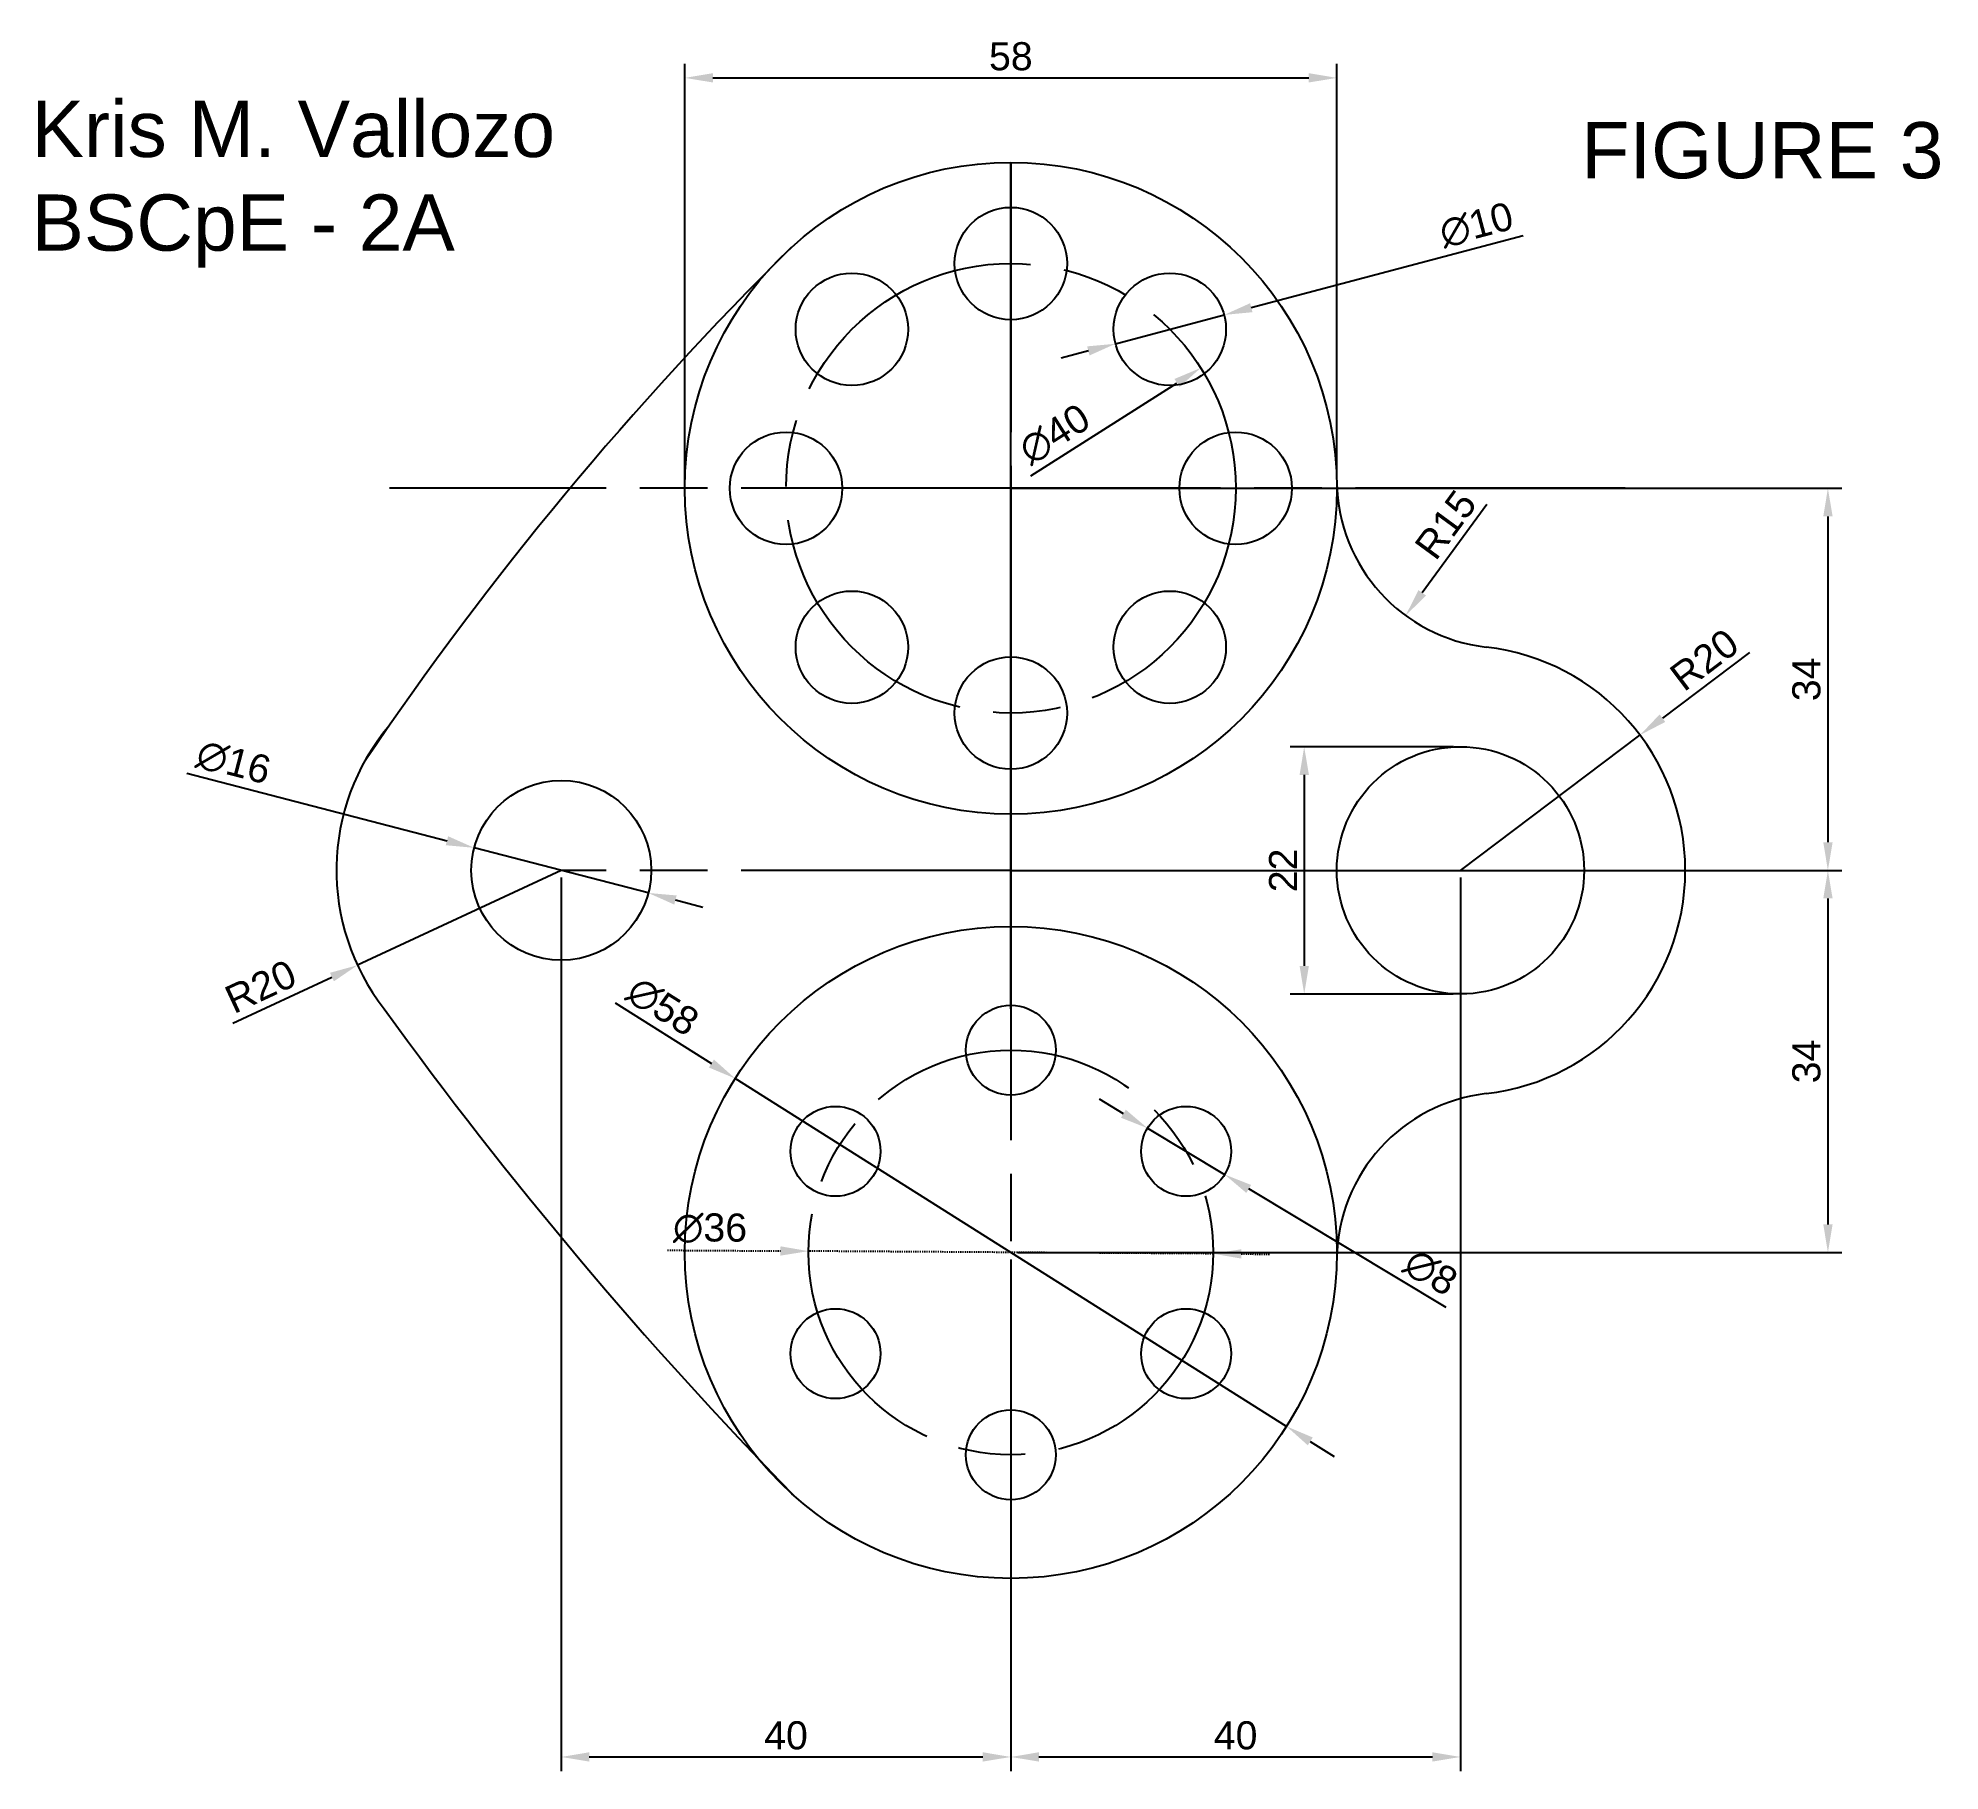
# Model space of a CAD drawing. Header units: millimetres. Extents: x 2490 to 2660, y 1333 to 1488.
import ezdxf

# ---------------------------------------------------------------- set-up
doc = ezdxf.new("R2010")
doc.units = ezdxf.units.MM
doc.linetypes.add('ACAD_ISO08W100', pattern=[36, 24, -3, 6, -3])
doc.styles.get("Standard").update_dxf_attribs({"font": 'arial.ttf'})
doc.dimstyles.new('ISO-25', dxfattribs={"dimtxt": 2.5, "dimasz": 2.5, "dimexe": 1.25, "dimexo": 0.625, "dimtad": 1, "dimtxsty": 'Standard', "dimcen": 2.5, "dimclrd": 254, "dimclre": 254, "dimclrt": 254, "dimadec": 0, "dimazin": 0, "dimtfac": 1, "dimtmove": 0, "dimatfit": 3, "dimfxl": 1, "dimarcsym": 0})

# ---------------------------------------------------------------- blocks, each defined once
blk = doc.blocks.new('*U1')
blk.add_circle((0, 0), 5)
blk = doc.blocks.new('*U2')
at = {"color": 0, "linetype": 'ByBlock', "lineweight": -2}
blk.add_blockref('*U1', (2576.91, 1467.52), dxfattribs=at)
for p, rotation in [((2562.77, 1461.67), 45.00000000000001), ((2591.05, 1461.67), 315), ((2556.91, 1447.52), 90), ((2596.91, 1447.52), 270), ((2562.77, 1433.38), 135), ((2591.05, 1433.38), 225), ((2576.91, 1427.52), 180)]:
    blk.add_blockref('*U1', p, dxfattribs=dict(at, rotation=rotation))
blk = doc.blocks.new('*D6')
at = {"color": 254, "lineweight": -2, "ltscale": 1e-05, "transparency": 16777216}
for p, q in [((2547.91, 1448.15), (2547.91, 1485.29)), ((2550.41, 1484.04), (2603.41, 1484.04)), ((2605.91, 1448.66), (2605.91, 1485.29))]:
    blk.add_line(p, q, dxfattribs=at)
at = {"color": 254, "ltscale": 1e-05, "transparency": 16777216}
for points in [[(2550.41, 1484.46), (2550.41, 1483.63), (2547.91, 1484.04)], [(2603.41, 1484.46), (2603.41, 1483.63), (2605.91, 1484.04)]]:
    blk.add_solid(points, dxfattribs=at)
at = {"layer": 'Defpoints', "color": 0, "ltscale": 1e-05, "transparency": 16777216}
for p in [(2605.91, 1484.04), (2547.91, 1447.52), (2605.91, 1448.03)]:
    blk.add_point(p, dxfattribs=at)
at = {"color": 254, "ltscale": 1e-05, "transparency": 16777216, "insert": (2576.91, 1485.95), "char_height": 2.5, "attachment_point": 5}
blk.add_mtext('58', dxfattribs=at)
blk = doc.blocks.new('*D7')
at = {"color": 254, "lineweight": -2, "ltscale": 1e-05, "transparency": 16777216}
for p, q in [((2622.48, 1470), (2598.3, 1463.59)), ((2586.22, 1460.38), (2595.89, 1462.95)), ((2583.81, 1459.74), (2581.39, 1459.1))]:
    blk.add_line(p, q, dxfattribs=at)
at = {"color": 254, "ltscale": 1e-05, "transparency": 16777216}
for points in [[(2598.2, 1463.99), (2598.41, 1463.19), (2595.89, 1462.95)], [(2583.7, 1460.15), (2583.91, 1459.34), (2586.22, 1460.38)]]:
    blk.add_solid(points, dxfattribs=at)
at = {"layer": 'Defpoints', "color": 0, "ltscale": 1e-05, "transparency": 16777216}
for p in [(2595.89, 1462.95), (2586.22, 1460.38)]:
    blk.add_point(p, dxfattribs=at)
at = {"color": 254, "ltscale": 1e-05, "transparency": 16777216, "insert": (2618.33, 1470.94), "char_height": 2.5, "attachment_point": 5, "rotation": 14.8523}
blk.add_mtext('∅10', dxfattribs=at)
blk = doc.blocks.new('*D8')
at = {"color": 254, "lineweight": -2, "ltscale": 1e-05, "transparency": 16777216}
blk.add_line((2578.68, 1448.64), (2591.69, 1456.89), dxfattribs=at)
at = {"color": 254, "ltscale": 1e-05, "transparency": 16777216}
blk.add_solid([(2591.47, 1457.25), (2591.92, 1456.54), (2593.8, 1458.23)], dxfattribs=at)
at = {"layer": 'Defpoints', "color": 0, "ltscale": 1e-05, "transparency": 16777216}
for p in [(2593.8, 1458.23), (2560.02, 1436.82)]:
    blk.add_point(p, dxfattribs=at)
at = {"color": 254, "ltscale": 1e-05, "transparency": 16777216, "insert": (2580.81, 1452.33), "char_height": 2.5, "attachment_point": 5, "rotation": 32.3729}
blk.add_mtext('∅40', dxfattribs=at)
blk = doc.blocks.new('*D9')
at = {"color": 254, "lineweight": -2, "ltscale": 1e-05, "transparency": 16777216}
for p, q in [((2541.7, 1401.75), (2550.27, 1396.34)), ((2601.44, 1364.05), (2552.39, 1395)), ((2603.55, 1362.71), (2605.67, 1361.38))]:
    blk.add_line(p, q, dxfattribs=at)
at = {"color": 254, "ltscale": 1e-05, "transparency": 16777216}
for points in [[(2550.5, 1396.69), (2550.05, 1395.98), (2552.39, 1395)], [(2603.77, 1363.06), (2603.33, 1362.36), (2601.44, 1364.05)]]:
    blk.add_solid(points, dxfattribs=at)
at = {"layer": 'Defpoints', "color": 0, "ltscale": 1e-05, "transparency": 16777216}
for p in [(2552.39, 1395), (2601.44, 1364.05)]:
    blk.add_point(p, dxfattribs=at)
at = {"color": 254, "ltscale": 1e-05, "transparency": 16777216, "insert": (2545.94, 1401.4), "char_height": 2.5, "attachment_point": 5, "rotation": 327.7443}
blk.add_mtext('∅58', dxfattribs=at)
blk = doc.blocks.new('*D10')
at = {"color": 254, "linetype": 'ACAD_ISO08W100', "lineweight": -2, "ltscale": 1e-05, "transparency": 16777216}
for p, q in [((2546.36, 1379.72), (2556.41, 1379.66)), ((2594.91, 1379.41), (2558.91, 1379.64)), ((2597.41, 1379.39), (2599.91, 1379.38))]:
    blk.add_line(p, q, dxfattribs=at)
at = {"color": 254, "linetype": 'ACAD_ISO08W100', "ltscale": 1e-05, "transparency": 16777216}
for points in [[(2556.42, 1380.07), (2556.41, 1379.24), (2558.91, 1379.64)], [(2597.42, 1379.81), (2597.41, 1378.98), (2594.91, 1379.41)]]:
    blk.add_solid(points, dxfattribs=at)
at = {"layer": 'Defpoints', "color": 0, "linetype": 'ACAD_ISO08W100', "ltscale": 1e-05, "transparency": 16777216}
for p in [(2558.91, 1379.64), (2594.91, 1379.41)]:
    blk.add_point(p, dxfattribs=at)
at = {"color": 254, "linetype": 'ACAD_ISO08W100', "ltscale": 1e-05, "transparency": 16777216, "insert": (2550.15, 1381.67), "char_height": 2.5, "attachment_point": 5, "rotation": 359.6308}
blk.add_mtext('∅36', dxfattribs=at)
blk = doc.blocks.new('*U11')
at = {"ltscale": 1e-05}
blk.add_circle((0, 0), 4, dxfattribs=at)
blk = doc.blocks.new('*U12')
at = {"color": 0, "linetype": 'ByBlock', "lineweight": -2, "transparency": 16777216}
blk.add_blockref('*U11', (2576.91, 1397.52), dxfattribs=at)
for p, rotation in [((2561.32, 1388.52), 59.99999999999999), ((2592.5, 1388.52), 300.0000000000001), ((2561.32, 1370.52), 120), ((2592.5, 1370.52), 240), ((2576.91, 1361.52), 180)]:
    blk.add_blockref('*U11', p, dxfattribs=dict(at, rotation=rotation))
blk = doc.blocks.new('*D13')
at = {"color": 254, "lineweight": -2, "ltscale": 1e-05, "transparency": 16777216}
for p, q in [((2586.93, 1391.87), (2584.79, 1393.16)), ((2589.07, 1390.58), (2595.93, 1386.46)), ((2615.65, 1374.62), (2598.07, 1385.18))]:
    blk.add_line(p, q, dxfattribs=at)
at = {"color": 254, "ltscale": 1e-05, "transparency": 16777216}
for points in [[(2587.14, 1392.23), (2586.71, 1391.51), (2589.07, 1390.58)], [(2598.29, 1385.53), (2597.86, 1384.82), (2595.93, 1386.46)]]:
    blk.add_solid(points, dxfattribs=at)
at = {"layer": 'Defpoints', "color": 0, "ltscale": 1e-05, "transparency": 16777216}
for p in [(2589.07, 1390.58), (2595.93, 1386.46)]:
    blk.add_point(p, dxfattribs=at)
at = {"color": 254, "ltscale": 1e-05, "transparency": 16777216, "insert": (2614.26, 1377.75), "char_height": 2.5, "attachment_point": 5, "rotation": 329.0044}
blk.add_mtext('∅8', dxfattribs=at)
blk = doc.blocks.new('*D14')
at = {"color": 254, "lineweight": -2, "ltscale": 1e-05, "transparency": 16777216}
blk.add_line((2619.27, 1446.07), (2613.51, 1438.22), dxfattribs=at)
at = {"color": 254, "ltscale": 1e-05, "transparency": 16777216}
blk.add_solid([(2613.18, 1438.46), (2613.85, 1437.97), (2612.03, 1436.2)], dxfattribs=at)
at = {"layer": 'Defpoints', "color": 0, "ltscale": 1e-05, "transparency": 16777216}
for p in [(2620.91, 1448.3), (2612.03, 1436.2)]:
    blk.add_point(p, dxfattribs=at)
at = {"color": 254, "ltscale": 1e-05, "transparency": 16777216, "insert": (2615.6, 1444.28), "char_height": 2.5, "attachment_point": 5, "rotation": 53.7309}
blk.add_mtext('R15', dxfattribs=at)
blk = doc.blocks.new('*D15')
at = {"color": 254, "lineweight": -2, "ltscale": 1e-05, "transparency": 16777216}
for p, q in [((2642.64, 1432.91), (2634.88, 1427.07)), ((2616.91, 1413.52), (2632.88, 1425.56))]:
    blk.add_line(p, q, dxfattribs=at)
at = {"color": 254, "ltscale": 1e-05, "transparency": 16777216}
blk.add_solid([(2634.63, 1427.4), (2635.13, 1426.73), (2632.88, 1425.56)], dxfattribs=at)
at = {"layer": 'Defpoints', "color": 0, "ltscale": 1e-05, "transparency": 16777216}
for p in [(2632.88, 1425.56), (2616.91, 1413.52)]:
    blk.add_point(p, dxfattribs=at)
at = {"color": 254, "ltscale": 1e-05, "transparency": 16777216, "insert": (2638.61, 1432.26), "char_height": 2.5, "attachment_point": 5, "rotation": 37.0049}
blk.add_mtext('R20', dxfattribs=at)
blk = doc.blocks.new('*D16')
at = {"color": 254, "lineweight": -2, "ltscale": 1e-05, "transparency": 16777216}
for p, q in [((2536.91, 1413.52), (2518.78, 1405.08)), ((2507.71, 1399.93), (2516.51, 1404.03))]:
    blk.add_line(p, q, dxfattribs=at)
at = {"color": 254, "ltscale": 1e-05, "transparency": 16777216}
blk.add_solid([(2516.34, 1404.41), (2516.69, 1403.65), (2518.78, 1405.08)], dxfattribs=at)
at = {"layer": 'Defpoints', "color": 0, "ltscale": 1e-05, "transparency": 16777216}
for p in [(2536.91, 1413.52), (2518.78, 1405.08)]:
    blk.add_point(p, dxfattribs=at)
at = {"color": 254, "ltscale": 1e-05, "transparency": 16777216, "insert": (2510.17, 1403.18), "char_height": 2.5, "attachment_point": 5, "rotation": 24.9573}
blk.add_mtext('R20', dxfattribs=at)
blk = doc.blocks.new('*D17')
at = {"color": 254, "lineweight": -2, "ltscale": 1e-05, "transparency": 16777216}
for p, q in [((2503.61, 1422.16), (2526.75, 1416.16)), ((2544.66, 1411.51), (2529.17, 1415.53)), ((2547.08, 1410.89), (2549.5, 1410.26))]:
    blk.add_line(p, q, dxfattribs=at)
at = {"color": 254, "ltscale": 1e-05, "transparency": 16777216}
for points in [[(2526.85, 1416.56), (2526.64, 1415.76), (2529.17, 1415.53)], [(2547.18, 1411.29), (2546.97, 1410.48), (2544.66, 1411.51)]]:
    blk.add_solid(points, dxfattribs=at)
at = {"layer": 'Defpoints', "color": 0, "ltscale": 1e-05, "transparency": 16777216}
for p in [(2529.17, 1415.53), (2544.66, 1411.51)]:
    blk.add_point(p, dxfattribs=at)
at = {"color": 254, "ltscale": 1e-05, "transparency": 16777216, "insert": (2507.76, 1423.12), "char_height": 2.5, "attachment_point": 5, "rotation": 345.4548}
blk.add_mtext('∅16', dxfattribs=at)
blk = doc.blocks.new('*D18')
at = {"color": 254, "lineweight": -2, "ltscale": 1e-05, "transparency": 16777216}
for p, q in [((2597.54, 1447.52), (2650.85, 1447.52)), ((2649.6, 1445.02), (2649.6, 1416.02)), ((2617.54, 1413.52), (2650.85, 1413.52))]:
    blk.add_line(p, q, dxfattribs=at)
at = {"color": 254, "ltscale": 1e-05, "transparency": 16777216}
for points in [[(2649.19, 1445.02), (2650.02, 1445.02), (2649.6, 1447.52)], [(2649.19, 1416.02), (2650.02, 1416.02), (2649.6, 1413.52)]]:
    blk.add_solid(points, dxfattribs=at)
at = {"layer": 'Defpoints', "color": 0, "ltscale": 1e-05, "transparency": 16777216}
for p in [(2596.91, 1447.52), (2616.91, 1413.52), (2649.6, 1413.52)]:
    blk.add_point(p, dxfattribs=at)
at = {"color": 254, "ltscale": 1e-05, "transparency": 16777216, "insert": (2647.7, 1430.52), "char_height": 2.5, "attachment_point": 5, "rotation": 90}
blk.add_mtext('34', dxfattribs=at)
blk = doc.blocks.new('*D19')
at = {"color": 254, "lineweight": -2, "ltscale": 1e-05, "transparency": 16777216}
for p, q in [((2617.54, 1413.52), (2650.85, 1413.52)), ((2649.6, 1411.02), (2649.6, 1382.02)), ((2577.54, 1379.52), (2650.85, 1379.52))]:
    blk.add_line(p, q, dxfattribs=at)
at = {"color": 254, "ltscale": 1e-05, "transparency": 16777216}
for points in [[(2649.19, 1411.02), (2650.02, 1411.02), (2649.6, 1413.52)], [(2649.19, 1382.02), (2650.02, 1382.02), (2649.6, 1379.52)]]:
    blk.add_solid(points, dxfattribs=at)
at = {"layer": 'Defpoints', "color": 0, "ltscale": 1e-05, "transparency": 16777216}
for p in [(2616.91, 1413.52), (2576.91, 1379.52), (2649.6, 1379.52)]:
    blk.add_point(p, dxfattribs=at)
at = {"color": 254, "ltscale": 1e-05, "transparency": 16777216, "insert": (2647.7, 1396.52), "char_height": 2.5, "attachment_point": 5, "rotation": 90}
blk.add_mtext('34', dxfattribs=at)
blk = doc.blocks.new('*D20')
at = {"color": 254, "lineweight": -2, "ltscale": 1e-05, "transparency": 16777216}
for p, q in [((2536.91, 1412.9), (2536.91, 1333.38)), ((2576.91, 1378.9), (2576.91, 1333.38)), ((2539.41, 1334.63), (2574.41, 1334.63))]:
    blk.add_line(p, q, dxfattribs=at)
at = {"color": 254, "ltscale": 1e-05, "transparency": 16777216}
for points in [[(2539.41, 1335.05), (2539.41, 1334.22), (2536.91, 1334.63)], [(2574.41, 1335.05), (2574.41, 1334.22), (2576.91, 1334.63)]]:
    blk.add_solid(points, dxfattribs=at)
at = {"layer": 'Defpoints', "color": 0, "ltscale": 1e-05, "transparency": 16777216}
for p in [(2536.91, 1413.52), (2576.91, 1379.52), (2576.91, 1334.63)]:
    blk.add_point(p, dxfattribs=at)
at = {"color": 254, "ltscale": 1e-05, "transparency": 16777216, "insert": (2556.91, 1336.54), "char_height": 2.5, "attachment_point": 5}
blk.add_mtext('40', dxfattribs=at)
blk = doc.blocks.new('*D21')
at = {"color": 254, "lineweight": -2, "ltscale": 1e-05, "transparency": 16777216}
for p, q in [((2616.91, 1412.9), (2616.91, 1333.38)), ((2576.91, 1378.9), (2576.91, 1333.38)), ((2579.41, 1334.63), (2614.41, 1334.63))]:
    blk.add_line(p, q, dxfattribs=at)
at = {"color": 254, "ltscale": 1e-05, "transparency": 16777216}
for points in [[(2579.41, 1335.05), (2579.41, 1334.22), (2576.91, 1334.63)], [(2614.41, 1335.05), (2614.41, 1334.22), (2616.91, 1334.63)]]:
    blk.add_solid(points, dxfattribs=at)
at = {"layer": 'Defpoints', "color": 0, "ltscale": 1e-05, "transparency": 16777216}
for p in [(2616.91, 1413.52), (2576.91, 1379.52), (2616.91, 1334.63)]:
    blk.add_point(p, dxfattribs=at)
at = {"color": 254, "ltscale": 1e-05, "transparency": 16777216, "insert": (2596.91, 1336.54), "char_height": 2.5, "attachment_point": 5}
blk.add_mtext('40', dxfattribs=at)
blk = doc.blocks.new('*D22')
at = {"color": 254, "lineweight": -2, "ltscale": 1e-05, "transparency": 16777216}
for p, q in [((2616.29, 1424.52), (2601.76, 1424.52)), ((2603.01, 1422.02), (2603.01, 1405.02)), ((2616.29, 1402.52), (2601.76, 1402.52))]:
    blk.add_line(p, q, dxfattribs=at)
at = {"color": 254, "ltscale": 1e-05, "transparency": 16777216}
for points in [[(2602.6, 1422.02), (2603.43, 1422.02), (2603.01, 1424.52)], [(2602.6, 1405.02), (2603.43, 1405.02), (2603.01, 1402.52)]]:
    blk.add_solid(points, dxfattribs=at)
at = {"layer": 'Defpoints', "color": 0, "ltscale": 1e-05, "transparency": 16777216}
for p in [(2616.91, 1424.52), (2603.01, 1402.52), (2616.91, 1402.52)]:
    blk.add_point(p, dxfattribs=at)
at = {"color": 254, "ltscale": 1e-05, "transparency": 16777216, "insert": (2601.13, 1413.52), "char_height": 2.5, "attachment_point": 5, "rotation": 90}
blk.add_mtext('22', dxfattribs=at)

msp = doc.modelspace()

# ---------------------------------------------------------------- linework, layer by layer
for p, q in [((2576.913, 1447.524), (2576.913, 1476.524)), ((2576.913, 1447.524), (2631.567, 1447.524)), ((2576.913, 1447.524), (2576.913, 1401.197)), ((2576.913, 1401.197), (2576.913, 1447.524)), ((2576.913, 1413.524), (2636.913, 1413.524)), ((2616.913, 1413.524), (2616.913, 1413.524))]:
    msp.add_line(p, q)
at = {"color": 9, "linetype": 'ACAD_ISO08W100'}
for p, q in [((2576.913, 1476.524), (2576.913, 1447.524)), ((2576.913, 1447.524), (2521.631, 1447.524)), ((2631.567, 1447.524), (2576.913, 1447.524)), ((2576.913, 1447.524), (2576.913, 1413.524)), ((2576.913, 1413.524), (2536.913, 1413.524)), ((2576.913, 1413.524), (2616.913, 1413.524)), ((2576.913, 1413.524), (2576.913, 1379.524))]:
    msp.add_line(p, q, dxfattribs=at)
for centre, radius in [((2576.913, 1447.524), 29), ((2616.913, 1413.524), 11), ((2536.913, 1413.524), 8), ((2576.913, 1379.524), 29)]:
    msp.add_circle(centre, radius)
for centre, radius in [((2576.913, 1447.524), 20), ((2576.913, 1379.524), 18)]:
    msp.add_circle(centre, radius, dxfattribs=at)
for centre, radius, start, end in [((2770.905, 1253.173), 303.573, 134.69855, 145.94774), ((2620.906, 1448.295), 15, 181.00462, 263.44872), ((2616.913, 1413.524), 20, 276.55128, 83.44872), ((2536.913, 1413.524), 20, 139.95318, 217.99489), ((2834.325, 1627.674), 386.475, 215.8715, 224.26514), ((2620.906, 1378.752), 15, 96.55128, 178.99538)]:
    msp.add_arc(centre, radius, start, end)

# ---------------------------------------------------------------- block references
for name in ['*U2', '*U12']:
    msp.add_blockref(name, (0, 0))

# ---------------------------------------------------------------- texts
at = {"ltscale": 1e-05, "char_height": 5, "attachment_point": 1}
for s, width, insert in [('Kris M. Vallozo\\PBSCpE - 2A', 80.50623, (2489.794, 1482)), ('\\pxqc,t18;FIGURE 3', 61.15376, (2613.195, 1480.102))]:
    msp.add_mtext_dynamic_manual_height_columns(s, width=width, gutter_width=12.5, heights=[0], dxfattribs=dict(at, insert=insert))

# ---------------------------------------------------------------- dimensions: what is measured, and where the dimension line sits
at = {"ltscale": 1e-05}
for base, p1, p2, picture, middle in [((2605.9084, 1484.0449), (2547.9128, 1447.5239), (2605.9084, 1448.0323), '*D6', (2576.9106, 1485.9463)), ((2576.913, 1334.634), (2536.913, 1413.524), (2576.913, 1379.524), '*D20', (2556.913, 1336.536)), ((2616.913, 1334.634), (2576.913, 1379.524), (2616.913, 1413.524), '*D21', (2596.913, 1336.536))]:
    dim = msp.add_linear_dim(base=base, p1=p1, p2=p2, dimstyle='ISO-25', dxfattribs=at)
    dim.commit()
    dim.dimension.update_dxf_attribs({"geometry": picture, "text_midpoint": middle})
for p1, p2, picture, middle in [((2586.222, 1460.384), (2595.888, 1462.948), '*D7', (2618.833, 1469.032)), ((2560.021, 1436.815), (2593.804, 1458.232), '*D8', (2581.863, 1450.662)), ((2544.656, 1411.515), (2529.169, 1415.533), '*D17', (2507.266, 1421.216)), ((2601.437, 1364.047), (2552.388, 1395.001), '*D9', (2544.891, 1399.732)), ((2589.072, 1390.584), (2595.93, 1386.464), '*D13', (2613.242, 1376.064))]:
    dim = msp.add_diameter_dim_2p(p1=p1, p2=p2, dimstyle='ISO-25', dxfattribs=at)
    dim.commit()
    dim.dimension.update_dxf_attribs({"geometry": picture, "text_midpoint": middle, "dimtype": 163})
for base, p1, p2, picture, middle in [((2649.604, 1413.524), (2596.913, 1447.524), (2616.913, 1413.524), '*D18', (2647.701, 1430.524)), ((2603.013, 1402.524), (2616.913, 1424.524), (2616.913, 1402.524), '*D22', (2601.133, 1413.524))]:
    dim = msp.add_linear_dim(base=base, p1=p1, p2=p2, angle=90, dimstyle='ISO-25', dxfattribs=at)
    dim.commit()
    dim.dimension.update_dxf_attribs({"geometry": picture, "text_midpoint": middle})
dim = msp.add_radius_dim(center=(2620.906, 1448.295), mpoint=(2612.032, 1436.202), dimstyle='ISO-25', dxfattribs=at)
dim.commit()
dim.dimension.update_dxf_attribs({"geometry": '*D14', "text_midpoint": (2617.133, 1443.152), "dimtype": 164})
for center, mpoint, picture, middle in [((2616.913, 1413.524), (2632.885, 1425.562), '*D15', (2638.614, 1432.261)), ((2536.913, 1413.524), (2518.78, 1405.085), '*D16', (2510.174, 1403.177))]:
    dim = msp.add_radius_dim(center=center, mpoint=mpoint, dimstyle='ISO-25', dxfattribs=at)
    dim.commit()
    dim.dimension.update_dxf_attribs({"geometry": picture, "text_midpoint": middle})
at = {"color": 9, "ltscale": 1e-05}
dim = msp.add_linear_dim(base=(2649.604, 1379.524), p1=(2616.913, 1413.524), p2=(2576.913, 1379.524), angle=90, dimstyle='ISO-25', dxfattribs=at)
dim.commit()
dim.dimension.update_dxf_attribs({"geometry": '*D19', "text_midpoint": (2647.701, 1396.524)})
at = {"linetype": 'ACAD_ISO08W100', "ltscale": 1e-05}
dim = msp.add_diameter_dim_2p(p1=(2594.912, 1379.408), p2=(2558.913, 1379.64), dimstyle='ISO-25', dxfattribs=at)
dim.commit()
dim.dimension.update_dxf_attribs({"geometry": '*D10', "text_midpoint": (2550.151, 1381.668)})

doc.saveas('drawing.dxf')
